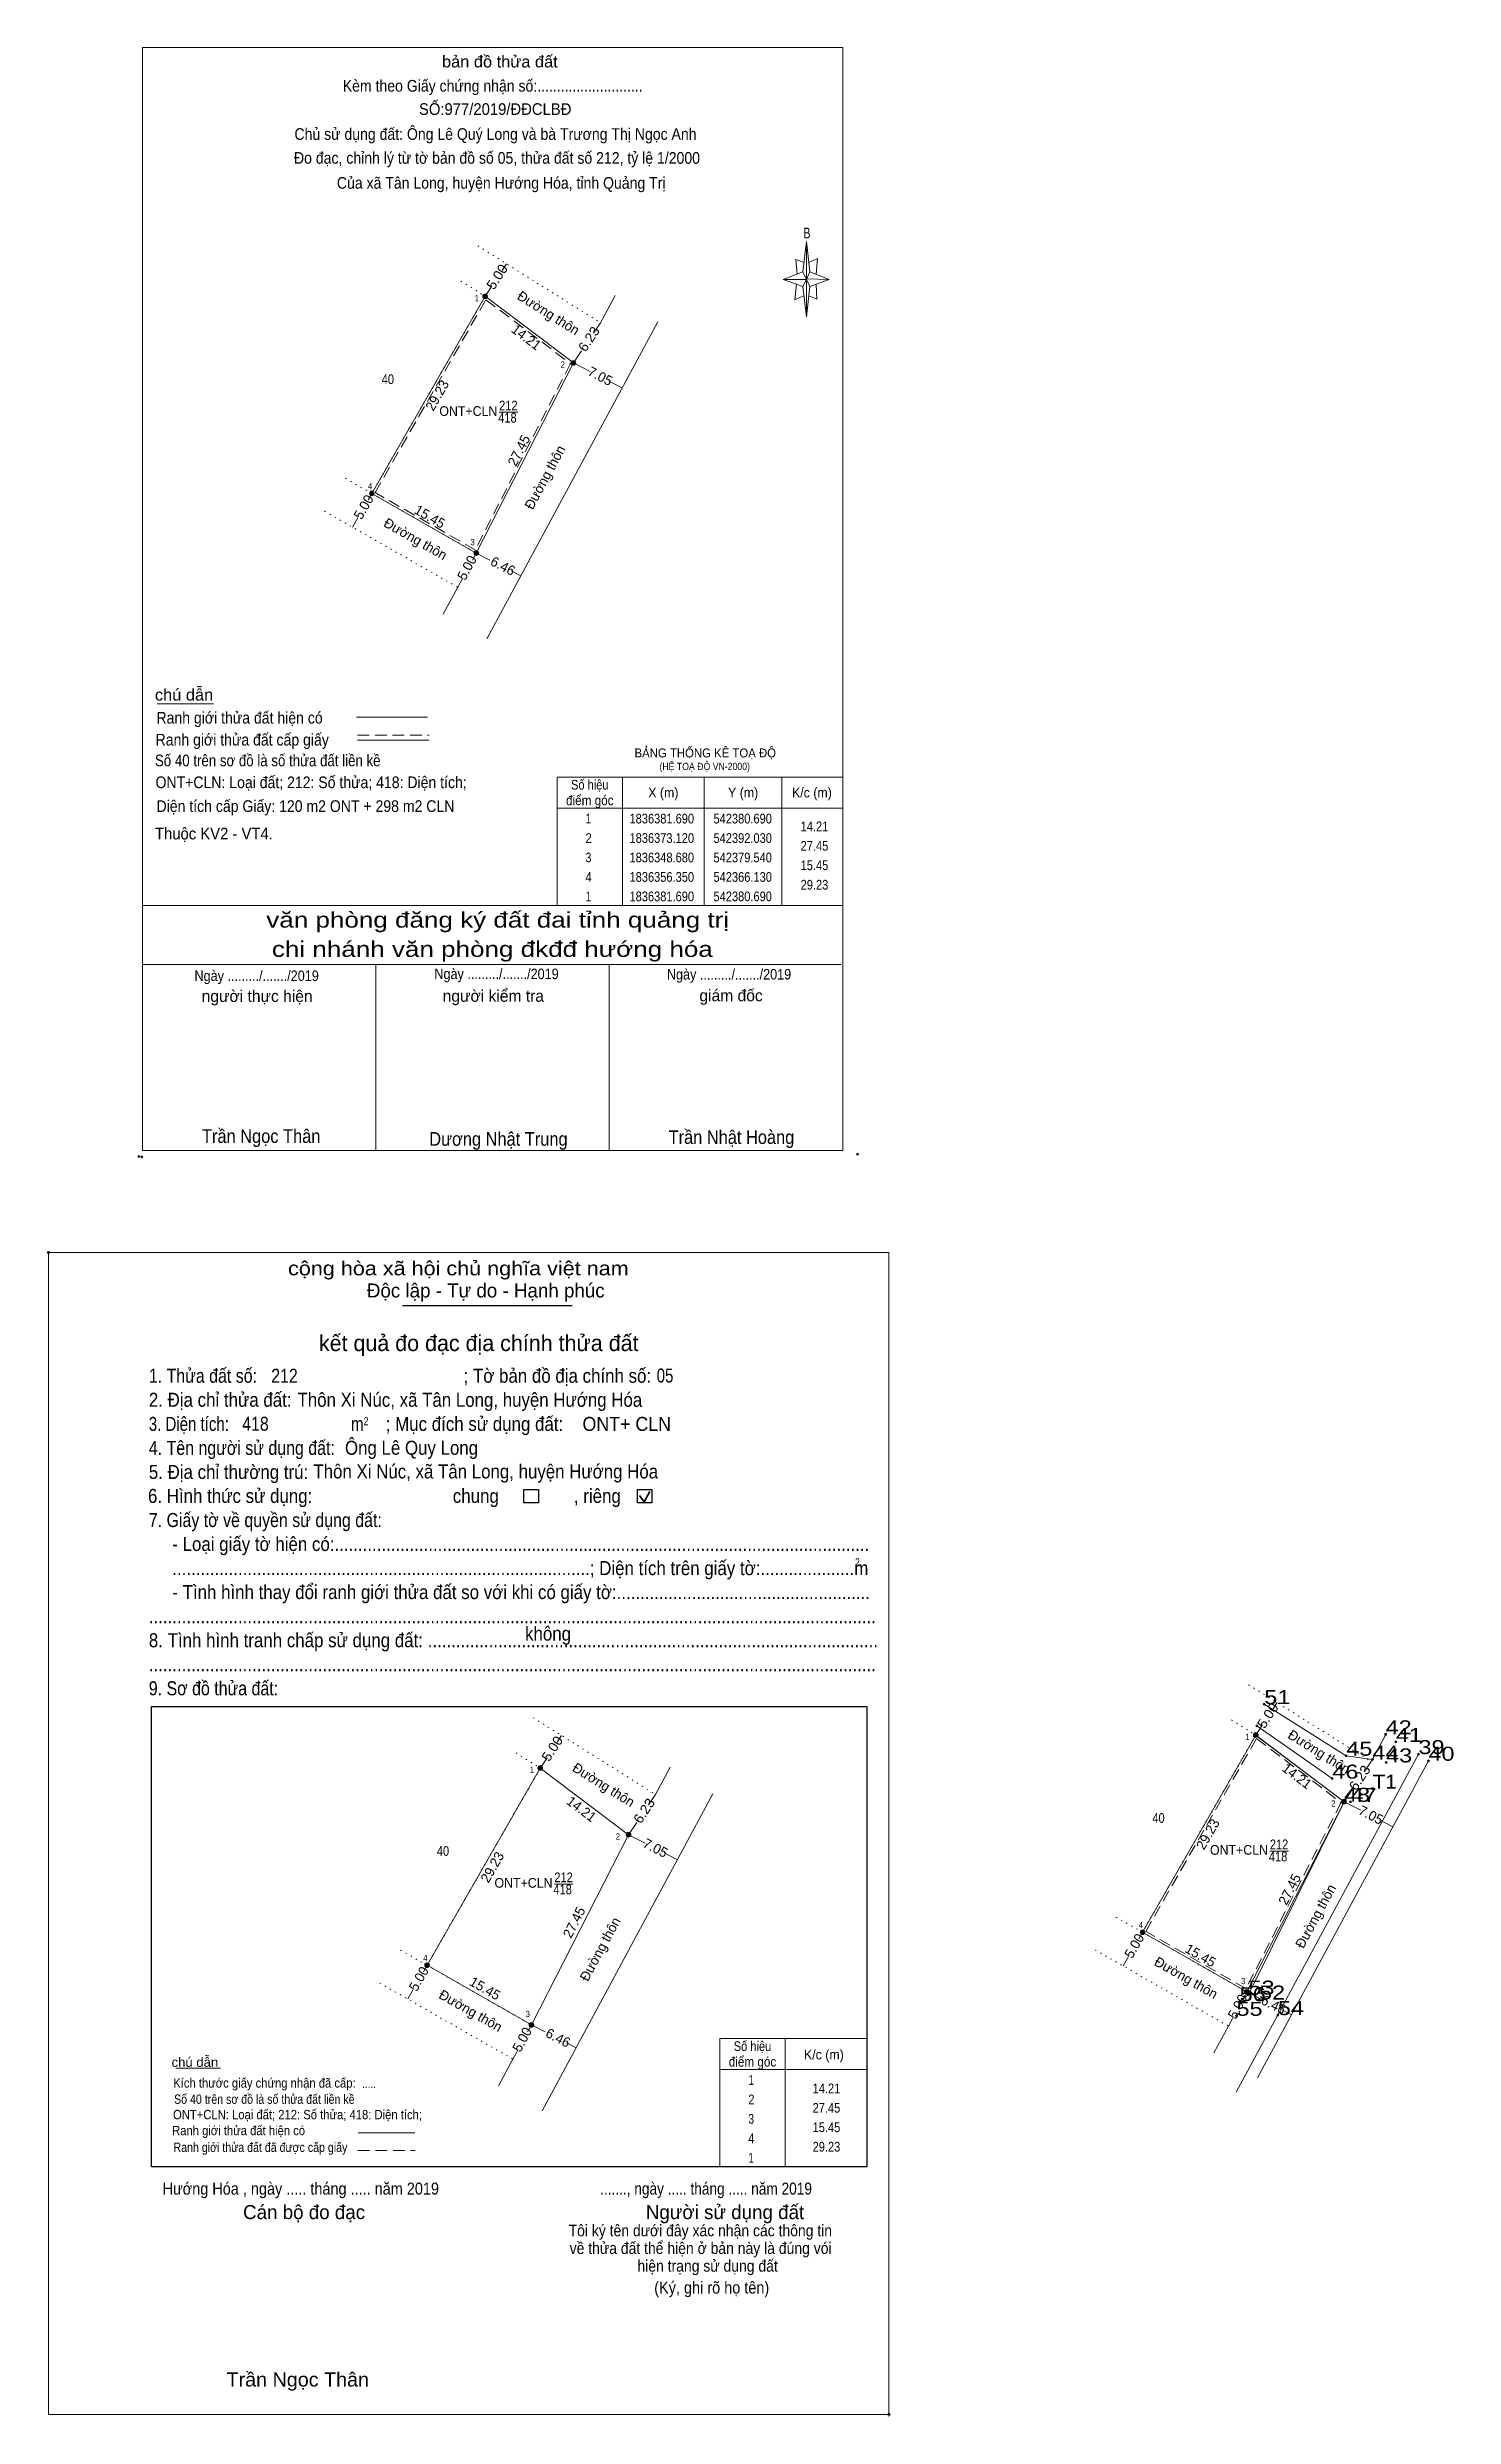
# Model space of a CAD drawing. Header units: metres. Extents: x 542225 to 542406, y 1836294 to 1836599.
import ezdxf
from ezdxf.enums import TextEntityAlignment as Align

# ---------------------------------------------------------------- set-up
doc = ezdxf.new("R2010")
doc.units = ezdxf.units.M
doc.header["$LTSCALE"] = 0.5
doc.header["$PDMODE"] = 32
doc.header["$PDSIZE"] = 0.25
doc.linetypes.add('DOTTED', pattern=[1.5, 0.3, -1.2])
doc.linetypes.add('MEDIUM_DASHED', pattern=[4.5, 3, -1.5])
for name, color, linetype, lineweight in [('1', 7, 'DOTTED', 13), ('10', 7, 'Continuous', 13), ('12', 7, 'Continuous', 13), ('17', 7, 'Continuous', 13), ('2', 7, 'Continuous', 25), ('5', 7, 'Continuous', 13), ('6', 7, 'Continuous', 13), ('63', 7, 'Continuous', 13)]:
    doc.layers.add(name, color=color, linetype=linetype, lineweight=lineweight)

msp = doc.modelspace()

# ---------------------------------------------------------------- hatches: boundary and pattern name
at = {"layer": '10'}
for points in [[(542289.04, 1836377.45, 1), (542288.44, 1836377.45, 1)], [(542300.38, 1836368.88, 1), (542299.78, 1836368.88, 1)], [(542274.48, 1836352.11, 1), (542273.88, 1836352.11, 1)], [(542287.89, 1836344.44, 1), (542287.29, 1836344.44, 1)]]:
    msp.add_hatch(color=256, dxfattribs=at).paths.add_polyline_path(points)
at = {"layer": '63'}
for points in [[(542281.95, 1836566.66, 1), (542281.35, 1836566.66, 1)], [(542293.29, 1836558.09, 1), (542292.69, 1836558.09, 1)], [(542267.39, 1836541.32, 1), (542266.79, 1836541.32, 1)], [(542280.8, 1836533.65, 1), (542280.2, 1836533.65, 1)], [(542380.99, 1836381.69, 1), (542380.39, 1836381.69, 1)], [(542392.33, 1836373.12, 1), (542391.73, 1836373.12, 1)], [(542366.43, 1836356.35, 1), (542365.83, 1836356.35, 1)], [(542379.84, 1836348.68, 1), (542379.24, 1836348.68, 1)]]:
    msp.add_hatch(color=256, dxfattribs=at).paths.add_polyline_path(points)

# ---------------------------------------------------------------- linework, layer by layer
at = {"layer": '1'}
for p, q in [((542280.73, 1836573.14), (542296.46, 1836563.27)), ((542278.53, 1836568.61), (542281.65, 1836566.66)), ((542263.7, 1836543.26), (542267.09, 1836541.32)), ((542261.02, 1836539.03), (542278.13, 1836529.25)), ((542379.77, 1836388.17), (542395.5, 1836378.3)), ((542377.57, 1836383.64), (542380.69, 1836381.69)), ((542362.74, 1836358.29), (542366.13, 1836356.35)), ((542360.06, 1836354.06), (542377.17, 1836344.28))]:
    msp.add_line(p, q, dxfattribs=at)
for points in [[(542281.65, 1836566.66), (542267.09, 1836541.32), (542280.5, 1836533.65)], [(542380.69, 1836381.69), (542366.13, 1836356.35), (542379.54, 1836348.68)]]:
    msp.add_lwpolyline(points, dxfattribs=at)
at = {"layer": '1', "linetype": 'Continuous'}
for points in [[(542281.65, 1836566.66), (542292.99, 1836558.09), (542280.5, 1836533.65), (542267.09, 1836541.32)], [(542380.69, 1836381.69), (542392.03, 1836373.12), (542379.54, 1836348.68), (542366.13, 1836356.35)]]:
    msp.add_lwpolyline(points, close=True, dxfattribs=at)
at = {"layer": '10'}
for p, q in [((542281.65, 1836566.66), (542292.99, 1836558.09)), ((542296.46, 1836563.27), (542298.34, 1836566.76)), ((542281.88, 1836522.61), (542303.84, 1836563.36)), ((542280.5, 1836533.65), (542292.99, 1836558.09)), ((542276.27, 1836525.8), (542278.13, 1836529.25)), ((542291.48, 1836381.64), (542290.92, 1836380.78)), ((542380.69, 1836381.69), (542392.03, 1836373.12)), ((542395.5, 1836378.3), (542397.38, 1836381.79)), ((542289.6, 1836378.77), (542288.74, 1836377.45)), ((542288.74, 1836377.45), (542300.08, 1836368.88)), ((542303.55, 1836374.06), (542305.43, 1836377.55)), ((542380.92, 1836337.64), (542402.88, 1836378.39)), ((542288.97, 1836333.4), (542310.93, 1836374.15)), ((542302.66, 1836372.73), (542303.55, 1836374.06)), ((542379.54, 1836348.68), (542392.03, 1836373.12)), ((542287.59, 1836344.44), (542300.08, 1836368.88)), ((542300.08, 1836368.88), (542301.14, 1836370.46)), ((542302.22, 1836367.79), (542300.08, 1836368.88)), ((542306.36, 1836365.67), (542304.64, 1836366.55)), ((542290.56, 1836362.54), (542292.94, 1836362.54)), ((542273.71, 1836351.28), (542274.18, 1836352.11)), ((542271.7, 1836347.77), (542272.39, 1836348.97)), ((542287.1, 1836343.53), (542287.59, 1836344.44)), ((542289.35, 1836343.54), (542287.59, 1836344.44)), ((542375.31, 1836340.83), (542377.17, 1836344.28)), ((542285.22, 1836340.04), (542285.88, 1836341.26)), ((542293.34, 1836341.5), (542292.1, 1836342.14)), ((542283.36, 1836336.59), (542285.22, 1836340.04))]:
    msp.add_line(p, q, dxfattribs=at)
at = {"layer": '10', "linetype": 'DOTTED'}
for p, q in [((542287.82, 1836383.93), (542303.55, 1836374.06)), ((542285.62, 1836379.4), (542288.74, 1836377.45)), ((542270.79, 1836354.05), (542274.18, 1836352.11)), ((542268.11, 1836349.82), (542285.22, 1836340.04))]:
    msp.add_line(p, q, dxfattribs=at)
msp.add_lwpolyline([(542288.74, 1836377.45), (542274.18, 1836352.11), (542287.59, 1836344.44)], dxfattribs=at)
at = {"layer": '10'}
msp.add_lwpolyline([(542288.74, 1836377.45), (542300.08, 1836368.88), (542287.59, 1836344.44), (542274.18, 1836352.11)], close=True, dxfattribs=at)
for centre in [(542288.74, 1836377.45), (542300.08, 1836368.88), (542274.18, 1836352.11), (542287.59, 1836344.44)]:
    msp.add_circle(centre, 0.3, dxfattribs=at)
at = {"layer": '12'}
for p, q in [((542381.78, 1836385.67), (542392.32, 1836379.04)), ((542366.13, 1836356.35), (542380.69, 1836381.69)), ((542380.83, 1836382.87), (542390.52, 1836376.1)), ((542378.17, 1836335.77), (542401.6, 1836379.25))]:
    msp.add_line(p, q, dxfattribs=at)
for points in [[(542380.81, 1836381.56), (542392.03, 1836373.12), (542379.75, 1836348.33), (542378.62, 1836347.48)], [(542392.32, 1836379.04), (542395.67, 1836378.55), (542397.38, 1836381.79)]]:
    msp.add_lwpolyline(points, dxfattribs=at)
for p in [(542380.83, 1836382.87), (542381.78, 1836385.67), (542380.81, 1836381.56), (542397.38, 1836381.79), (542398.69, 1836380.81), (542392.32, 1836379.04), (542395.67, 1836378.55), (542397.44, 1836378.17), (542401.6, 1836379.25), (542402.88, 1836378.39), (542390.52, 1836376.1), (542395.71, 1836374.81), (542395.72, 1836374.8), (542392.03, 1836373.12), (542392.85, 1836373.1), (542378.62, 1836347.49), (542379.75, 1836348.33), (542381.11, 1836347.7), (542378.21, 1836345.6), (542383.52, 1836345.7)]:
    msp.add_point(p, dxfattribs=at)
at = {"layer": '17'}
for p, q in [((542239.52, 1836514.28), (542246.76, 1836514.28)), ((542241.88, 1836338.87), (542247.66, 1836338.87))]:
    msp.add_line(p, q, dxfattribs=at)
at = {"layer": '2'}
for p, q in [((542271.01, 1836436.9), (542292.85, 1836436.9)), ((542238.76, 1836385.38), (542330.71, 1836385.38)), ((542330.71, 1836385.38), (542330.71, 1836326.2))]:
    msp.add_line(p, q, dxfattribs=at)
at = {"layer": '2', "lineweight": 35}
for p, q in [((542301.47, 1836412.48), (542302.08, 1836411.68)), ((542302.08, 1836411.68), (542302.83, 1836413.02))]:
    msp.add_line(p, q, dxfattribs=at)
at = {"layer": '2', "lineweight": 13}
msp.add_lwpolyline([(542225.52, 1836443.75), (542333.52, 1836443.75), (542333.52, 1836294.36), (542225.52, 1836294.36)], close=True, dxfattribs=at)
at = {"layer": '2'}
for points in [[(542286.64, 1836413.28), (542288.49, 1836413.28), (542288.49, 1836411.55), (542286.64, 1836411.55)], [(542301.23, 1836413.28), (542303.08, 1836413.28), (542303.08, 1836411.55), (542301.23, 1836411.55)]]:
    msp.add_lwpolyline(points, close=True, dxfattribs=at)
msp.add_lwpolyline([(542330.71, 1836326.2), (542238.76, 1836326.2), (542238.76, 1836385.38)], dxfattribs=at)
for p in [(542225.52, 1836443.75), (542333.52, 1836294.36)]:
    msp.add_point(p, dxfattribs=at)
at = {"layer": '5'}
for p, q in [((542322.47, 1836569.8), (542322.97, 1836573.7)), ((542322.47, 1836567.9), (542319.97, 1836568.8)), ((542323.37, 1836569.8), (542325.87, 1836568.8)), ((542323.37, 1836567.9), (542322.97, 1836564)), ((542324.27, 1836566.3), (542323.27, 1836566.7)), ((542324.17, 1836568.2), (542324.27, 1836566.3)), ((542237.6, 1836488.36), (542327.6, 1836488.36)), ((542237.6, 1836480.76), (542327.4, 1836480.76)), ((542237.6, 1836480.76), (542327.4, 1836480.76)), ((542237.6, 1836480.76), (542327.4, 1836480.76)), ((542267.6, 1836456.86), (542267.6, 1836480.76)), ((542297.6, 1836456.86), (542297.6, 1836480.76))]:
    msp.add_line(p, q, dxfattribs=at)
for points in [[(542237.6, 1836598.66), (542327.6, 1836598.66), (542327.6, 1836456.86), (542237.6, 1836456.86)], [(542322.97, 1836573.7), (542323.37, 1836569.8), (542322.97, 1836568.8)], [(542322.97, 1836568.8), (542319.97, 1836568.8), (542322.47, 1836569.8), (542323.37, 1836567.9), (542325.87, 1836568.8), (542322.97, 1836568.9)], [(542322.97, 1836568.8), (542322.97, 1836564), (542322.47, 1836567.9)]]:
    msp.add_lwpolyline(points, close=True, dxfattribs=at)
for points in [[(542322.97, 1836568.8), (542322.47, 1836569.8), (542319.97, 1836568.8)], [(542322.67, 1836571), (542321.57, 1836571.4), (542321.77, 1836569.5)], [(542322.97, 1836568.8), (542323.37, 1836567.9), (542325.87, 1836568.8)], [(542323.27, 1836571), (542324.37, 1836571.5), (542324.17, 1836569.5)], [(542321.67, 1836568.2), (542321.47, 1836566.2), (542322.57, 1836566.7)], [(542327.6, 1836456.86), (542237.6, 1836456.86), (542237.6, 1836480.76)]]:
    msp.add_lwpolyline(points, dxfattribs=at)
for p in [(542237.13, 1836456.09), (542237.53, 1836456.02)]:
    msp.add_point(p, dxfattribs=at)
at = {"layer": '6'}
for p, q in [((542265.12, 1836512.54), (542274.26, 1836512.54)), ((542265.26, 1836509.61), (542274.4, 1836509.61)), ((542265.32, 1836330.55), (542272.63, 1836330.55))]:
    msp.add_line(p, q, dxfattribs=at)
at = {"layer": '6', "linetype": 'MEDIUM_DASHED'}
for p, q in [((542265.26, 1836510.23), (542274.46, 1836510.23)), ((542265.31, 1836328.3), (542272.67, 1836328.3))]:
    msp.add_line(p, q, dxfattribs=at)
at = {"layer": '6'}
msp.add_point((542329.5, 1836456.36), dxfattribs=at)
at = {"layer": '63'}
for p, q in [((542284.39, 1836570.85), (542283.83, 1836569.99)), ((542282.51, 1836567.98), (542281.65, 1836566.66)), ((542295.57, 1836561.94), (542296.46, 1836563.27)), ((542292.99, 1836558.09), (542294.05, 1836559.67)), ((542295.13, 1836557), (542292.99, 1836558.09)), ((542299.27, 1836554.88), (542297.55, 1836555.76)), ((542283.47, 1836551.75), (542285.85, 1836551.75)), ((542266.62, 1836540.49), (542267.09, 1836541.32)), ((542264.61, 1836536.98), (542265.3, 1836538.18)), ((542280.01, 1836532.74), (542280.5, 1836533.65)), ((542282.26, 1836532.75), (542280.5, 1836533.65)), ((542278.13, 1836529.25), (542278.79, 1836530.47)), ((542286.25, 1836530.71), (542285.01, 1836531.35)), ((542299.3, 1836504.86), (542299.3, 1836488.36)), ((542309.8, 1836504.86), (542309.8, 1836488.36)), ((542319.8, 1836504.86), (542319.8, 1836488.36)), ((542290.9, 1836500.86), (542327.6, 1836500.86)), ((542381.55, 1836383.01), (542380.69, 1836381.69)), ((542383.43, 1836385.88), (542382.87, 1836385.02)), ((542394.61, 1836376.97), (542395.5, 1836378.3)), ((542392.03, 1836373.12), (542393.09, 1836374.7)), ((542394.17, 1836372.03), (542392.03, 1836373.12)), ((542398.31, 1836369.91), (542396.59, 1836370.79)), ((542382.51, 1836366.78), (542384.89, 1836366.78)), ((542365.66, 1836355.52), (542366.13, 1836356.35)), ((542363.65, 1836352.01), (542364.34, 1836353.21)), ((542379.05, 1836347.77), (542379.54, 1836348.68)), ((542381.3, 1836347.78), (542379.54, 1836348.68)), ((542385.29, 1836345.74), (542384.05, 1836346.38)), ((542377.17, 1836344.28), (542377.83, 1836345.5)), ((542320.21, 1836342.7), (542320.21, 1836326.2)), ((542330.71, 1836342.7), (542330.71, 1836326.2)), ((542311.81, 1836338.7), (542330.71, 1836338.7))]:
    msp.add_line(p, q, dxfattribs=at)
at = {"layer": '63', "linetype": 'MEDIUM_DASHED'}
for points in [[(542281.74, 1836566.22), (542292.61, 1836558), (542280.38, 1836534.07), (542267.5, 1836541.43)], [(542380.78, 1836381.25), (542391.65, 1836373.03), (542379.42, 1836349.1), (542366.54, 1836356.46)]]:
    msp.add_lwpolyline(points, close=True, dxfattribs=at)
at = {"layer": '63'}
msp.add_lwpolyline([(542290.9, 1836504.86), (542327.6, 1836504.86), (542327.6, 1836488.36), (542290.9, 1836488.36)], close=True, dxfattribs=at)
msp.add_lwpolyline([(542330.71, 1836326.2), (542311.81, 1836326.2), (542311.81, 1836342.7), (542330.71, 1836342.7)], dxfattribs=at)
for centre in [(542281.65, 1836566.66), (542292.99, 1836558.09), (542267.09, 1836541.32), (542280.5, 1836533.65), (542380.69, 1836381.69), (542392.03, 1836373.12), (542366.13, 1836356.35), (542379.54, 1836348.68)]:
    msp.add_circle(centre, 0.3, dxfattribs=at)

# ---------------------------------------------------------------- texts
at = {"layer": '1'}
for s, width, p in [('ONT+CLN', 0.95, (542279.49, 1836551.28)), ('418', 0.85, (542284.515, 1836550.43)), ('212', 0.85, (542284.635, 1836551.99)), ('212', 0.85, (542383.675, 1836367.02)), ('ONT+CLN', 0.95, (542378.53, 1836366.31)), ('418', 0.85, (542383.555, 1836365.46))]:
    msp.add_text(s, height=1.25, dxfattribs=dict(at, width=width)).set_placement(p, align=Align.CENTER)
for s, height, width, p in [('BẢNG THỐNG KÊ TOẠ ĐỘ ', 1.15, 0.95, (542300.85, 1836507.38)), ('(HỆ TOẠ ĐỘ VN-2000)', 0.93, 0.9, (542304.05, 1836505.76))]:
    msp.add_text(s, height=height, dxfattribs=dict(at, width=width)).set_placement(p)
at = {"layer": '10', "width": 1.05}
for s, rotation, p in [('5.00', 56.818, (542290.8026, 1836379.6179)), ('6.23', 56.182, (542302.6029, 1836371.6122))]:
    msp.add_text(s, height=1.25, rotation=rotation, dxfattribs=at).set_placement(p, align=Align.CENTER)
at = {"layer": '10'}
for s, width, p in [(' 1', 0.9, (542287.93, 1836376.82)), (' 2', 0.9, (542298.98, 1836368.27)), (' 4', 0.95, (542274.25, 1836352.64)), (' 3', 0.95, (542287.41, 1836345.44))]:
    msp.add_text(s, height=0.8, dxfattribs=dict(at, width=width)).set_placement(p, align=Align.RIGHT)
for s, rotation, p in [('Đường thôn', 327.893, (542296.5478, 1836374.77)), ('14.21', 322.92, (542293.6582, 1836371.6937)), ('7.05', 332.926, (542303.2555, 1836366.6253)), ('29.23', 60.119, (542283.1179, 1836364.4086)), ('27.45', 62.931, (542293.6411, 1836357.3406)), ('Đường thôn', 61.68, (542296.9812, 1836353.8835)), ('5.00', 60.255, (542273.6671, 1836350.0549)), ('15.45', 330.232, (542281.3247, 1836348.5835)), ('Đường thôn', 330.248, (542279.4798, 1836345.7166)), ('5.00', 61.691, (542286.9461, 1836342.2636)), ('6.46', 332.919, (542290.7405, 1836342.2275))]:
    msp.add_text(s, height=1.25, rotation=rotation, dxfattribs=at).set_placement(p, align=Align.CENTER)
for s, width, p in [('40', 0.85, (542276.235, 1836366.17)), ('ONT+CLN', 0.95, (542286.58, 1836362.07)), ('418', 0.85, (542291.605, 1836361.22)), ('212', 0.85, (542291.725, 1836362.78))]:
    msp.add_text(s, height=1.25, dxfattribs=dict(at, width=width)).set_placement(p, align=Align.CENTER)
at = {"layer": '12'}
for s, width, p in [('51', 1.25, (542381.78, 1836385.67)), ('42', 1.25, (542397.38, 1836381.79)), ('45', 1.25, (542392.32, 1836379.04)), ('44', 1.25, (542395.67, 1836378.55)), ('43', 1.25, (542397.44, 1836378.18)), ('41', 1.25, (542398.69, 1836380.81)), ('39', 1.25, (542401.6, 1836379.25)), ('40', 1.25, (542402.88, 1836378.4)), ('46', 1.25, (542390.52, 1836376.1)), ('48', 1.25, (542392.03, 1836373.12)), ('47', 1.25, (542392.86, 1836373.1)), ('T1', 1.1, (542395.71, 1836374.81)), ('T1', 1.1, (542395.72, 1836374.8)), ('53', 1.25, (542379.75, 1836348.33)), ('52', 1.25, (542381.11, 1836347.7)), ('55', 1.25, (542378.21, 1836345.6)), ('56', 1.25, (542378.62, 1836347.48)), ('54', 1.25, (542383.52, 1836345.7))]:
    msp.add_text(s, height=1.8, dxfattribs=dict(at, width=width)).set_placement(p)
at = {"layer": '2'}
for s, height, width, p in [('cộng hòa xã hội chủ nghĩa việt nam', 1.803, 1.15, (542256.32, 1836440.8)), ('1. Thửa đất số:', 1.803, 0.85, (542238.43, 1836426.99)), ('212', 1.8, 0.85, (542254.16, 1836426.99)), ('; Tờ bản đồ địa chính số:', 1.803, 0.9, (542278.88, 1836426.99)), ('05', 1.8, 0.8, (542303.7, 1836427.02)), ('2. Địa chỉ thửa đất:', 1.803, 0.9, (542238.43, 1836423.9)), ('Thôn Xi Núc, xã Tân Long, huyện Hướng Hóa', 1.8, 0.9, (542257.54, 1836423.9)), ('3. Diện tích:', 1.803, 0.8, (542238.43, 1836420.8)), ('418', 1.8, 0.85, (542250.43, 1836420.82)), ('2', 1.03, 0.8, (542266.04, 1836421.53)), ('; Mục đích sử dụng đất:', 1.803, 0.9, (542268.88, 1836420.8)), ('ONT+ CLN', 1.8, 0.95, (542294.16, 1836420.8)), ('4. Tên người sử dụng đất:', 1.803, 0.85, (542238.43, 1836417.72)), ('Ông Lê Quy Long', 1.8, 0.9, (542263.64, 1836417.73)), ('m', 1.803, 0.8, (542264.42, 1836420.8)), ('5. Địa chỉ thường trú:', 1.803, 0.9, (542238.43, 1836414.62)), ('Thôn Xi Núc, xã Tân Long, huyện Hướng Hóa', 1.8, 0.9, (542259.58, 1836414.69)), ('6. Hình thức sử dụng:', 1.803, 0.9, (542238.32, 1836411.54)), ('chung                , riêng', 1.803, 0.9, (542277.5, 1836411.54)), ('7. Giấy tờ về quyền sử dụng đất:', 1.803, 0.85, (542238.43, 1836408.44)), ('     - Loại giấy tờ hiện có:..................................................................................................................', 1.803, 0.9, (542238.43, 1836405.36)), ('     .........................................................................................; Diện tích trên giấy tờ:....................m', 1.803, 0.9, (542238.43, 1836402.26)), ('2', 1.03, 0.8, (542329.2, 1836403.4)), ('     - Tình hình thay đổi ranh giới thửa đất so với khi có giấy tờ:......................................................', 1.803, 0.9, (542238.43, 1836399.18)), ('...........................................................................................................................................................', 1.803, 0.9, (542238.43, 1836396.08)), ('không', 1.803, 0.9, (542286.78, 1836393.84)), ('8. Tình hình tranh chấp sử dụng đất: ................................................................................................', 1.803, 0.9, (542238.43, 1836392.99)), ('...........................................................................................................................................................', 1.803, 0.9, (542238.43, 1836389.9)), ('9. Sơ đồ thửa đất:', 1.803, 0.85, (542238.43, 1836386.81)), ('Hướng Hóa , ngày ..... tháng ..... năm 2019', 1.544, 0.9, (542240.2, 1836322.62)), ('......., ngày ..... tháng ..... năm 2019', 1.544, 0.85, (542296.43, 1836322.62)), ('(Ký, ghi rõ họ tên)', 1.545, 0.9, (542303.38, 1836309.9)), ('Trần Ngọc Thân', 1.804, 1.05, (542248.42, 1836297.95))]:
    msp.add_text(s, height=height, dxfattribs=dict(at, width=width)).set_placement(p)
for s, p in [('Độc lập - Tự do - Hạnh phúc', (542266.45, 1836437.95)), ('Cán bộ đo đạc', (542250.54, 1836319.47)), ('Người sử dụng đất', (542302.3, 1836319.47))]:
    msp.add_text(s, height=1.803, dxfattribs=at).set_placement(p)
for s, height, p in [('kết quả đo đạc địa chính thửa đất', 2.061, (542280.825, 1836431.06)), ('.', 0.5152, (542333.5149, 1836294.08))]:
    msp.add_text(s, height=height, dxfattribs=at).set_placement(p, align=Align.CENTER)
for s, height, width, p in [('.....', 1, 0.95, (542266.725, 1836336.34)), ('Tôi ký tên dưới đây xác nhận các thông tin', 1.489, 0.9, (542309.305, 1836317.26)), ('về thửa đất thể hiện ở bản này là đúng vói', 1.489, 0.9, (542309.34, 1836314.99)), ('hiện trạng sử dụng đất', 1.489, 0.9, (542310.24, 1836312.71))]:
    msp.add_text(s, height=height, dxfattribs=dict(at, width=width)).set_placement(p, align=Align.CENTER)
at = {"layer": '5'}
for s, height, width, p in [('bản đồ thửa đất', 1.5, 1.05, (542283.54, 1836596.08)), ('Kèm theo Giấy chứng nhận số:...........................', 1.5, 0.9, (542282.62, 1836592.97)), ('SỐ:977/2019/ĐĐCLBĐ', 1.5, 0.95, (542282.94, 1836589.98)), ('Chủ sử dụng đất: Ông Lê Quý Long và bà Trương Thị Ngọc Anh', 1.5, 0.9, (542282.98, 1836586.77)), ('Đo đạc, chỉnh lý từ tờ bản đồ số 05, thửa đất số 212, tỷ lệ 1/2000 ', 1.5, 0.9, (542283.425, 1836583.7)), ('Của xã Tân Long, huyện Hướng Hóa, tỉnh Quảng Trị', 1.5, 0.9, (542283.715, 1836580.49)), ('B', 1.378, 0.75, (542323, 1836574.1)), ('văn phòng đăng ký đất đai tỉnh quảng trị', 2, 1.25, (542283.265, 1836485.5)), ('chi nhánh văn phòng đkđđ hướng hóa', 2, 1.25, (542282.575, 1836481.74)), ('Ngày ........./......./2019', 1.35, 0.9, (542252.285, 1836478.64)), ('Ngày ........./......./2019', 1.35, 0.9, (542283.115, 1836478.88)), ('Ngày ........./......./2019', 1.35, 0.9, (542312.995, 1836478.83)), ('Trần Ngọc Thân', 1.75, 0.9, (542252.87, 1836457.82)), ('Dương Nhật Trung', 1.75, 0.9, (542283.36, 1836457.46)), ('Trần Nhật Hoàng', 1.75, 0.9, (542313.305, 1836457.69))]:
    msp.add_text(s, height=height, dxfattribs=dict(at, width=width)).set_placement(p, align=Align.CENTER)
for s, p in [('người thực hiện', (542252.35, 1836475.95)), ('người kiểm tra', (542282.705, 1836475.97)), ('giám đốc', (542313.255, 1836476.03))]:
    msp.add_text(s, height=1.5, dxfattribs=at).set_placement(p, align=Align.CENTER)
at = {"layer": '6'}
for s, height, width, p in [('chú dẫn', 1.5, 1.05, (542239.21, 1836514.69)), ('Ranh giới thửa đất hiện có ', 1.5, 0.9, (542239.41, 1836511.73)), ('Số 40 trên sơ đồ là số thửa đất liền kề', 1.5, 0.85, (542239.22, 1836506.24)), ('Ranh giới thửa đất cấp giấy', 1.5, 0.9, (542239.3, 1836508.91)), ('ONT+CLN: Loại đất; 212: Số thửa; 418: Diện tích;', 1.5, 0.9, (542239.29, 1836503.43)), ('Diện tích cấp Giấy: 120 m2 ONT + 298 m2 CLN', 1.5, 0.9, (542239.42, 1836500.37)), ('Thuộc KV2 - VT4.', 1.5, 0.95, (542239.22, 1836496.84)), ('chú dẫn', 1.2, 1.05, (542241.35, 1836339.05)), ('Kích thước giấy chứng nhận đã cấp:', 1.2, 0.9, (542241.57, 1836336.37)), ('Số 40 trên sơ đồ là số thửa đất liền kề', 1.2, 0.85, (542241.68, 1836334.29)), ('Ranh giới thửa đất hiện có ', 1.2, 0.9, (542241.42, 1836330.26)), ('ONT+CLN: Loại đất; 212: Số thửa; 418: Diện tích;', 1.2, 0.9, (542241.54, 1836332.31)), ('Ranh giới thửa đất đã được cấp giấy', 1.2, 0.85, (542241.6, 1836328.1))]:
    msp.add_text(s, height=height, dxfattribs=dict(at, width=width)).set_placement(p)
at = {"layer": '63', "width": 1.05}
for s, rotation, p in [('5.00', 56.818, (542283.7126, 1836568.8279)), ('6.23', 56.182, (542295.5129, 1836560.8222)), ('5.00', 56.818, (542382.7526, 1836383.8579)), ('6.23', 56.182, (542394.5529, 1836375.8522))]:
    msp.add_text(s, height=1.25, rotation=rotation, dxfattribs=at).set_placement(p, align=Align.CENTER)
at = {"layer": '63'}
for s, height, width, p in [(' 1', 0.8, 0.9, (542280.84, 1836566.03)), (' 2', 0.8, 0.9, (542291.89, 1836557.48)), (' 4', 0.8, 0.95, (542267.16, 1836541.85)), (' 3', 0.8, 0.95, (542280.32, 1836534.65)), ('14.21', 1.25, 0.85, (542325.75, 1836497.89)), ('27.45', 1.25, 0.85, (542325.75, 1836495.39)), ('15.45', 1.25, 0.85, (542325.75, 1836492.89)), ('29.23', 1.25, 0.85, (542325.75, 1836490.39)), (' 1', 0.8, 0.9, (542379.88, 1836381.06)), (' 2', 0.8, 0.9, (542390.93, 1836372.51)), (' 4', 0.8, 0.95, (542366.2, 1836356.88)), (' 3', 0.8, 0.95, (542379.36, 1836349.68)), ('27.45', 1.25, 0.85, (542327.29, 1836333.15)), ('14.21', 1.25, 0.85, (542327.29, 1836335.65)), ('15.45', 1.25, 0.85, (542327.29, 1836330.65)), ('29.23', 1.25, 0.85, (542327.29, 1836328.15))]:
    msp.add_text(s, height=height, dxfattribs=dict(at, width=width)).set_placement(p, align=Align.RIGHT)
for s, rotation, p in [('Đường thôn', 327.893, (542289.4578, 1836563.98)), ('14.21', 322.92, (542286.5682, 1836560.9037)), ('7.05', 332.926, (542296.1655, 1836555.8353)), ('29.23', 60.119, (542276.0279, 1836553.6186)), ('27.45', 62.931, (542286.5511, 1836546.5506)), ('Đường thôn', 61.68, (542289.8912, 1836543.0935)), ('5.00', 60.255, (542266.5771, 1836539.2649)), ('15.45', 330.232, (542274.2347, 1836537.7935)), ('Đường thôn', 330.248, (542272.3898, 1836534.9266)), ('5.00', 61.691, (542279.8561, 1836531.4736)), ('6.46', 332.919, (542283.6505, 1836531.4375)), ('Đường thôn', 327.893, (542388.4978, 1836379.01)), ('14.21', 322.92, (542385.6082, 1836375.9337)), ('29.23', 60.119, (542375.0679, 1836368.6486)), ('7.05', 332.926, (542395.2055, 1836370.8653)), ('27.45', 62.931, (542385.5911, 1836361.5806)), ('Đường thôn', 61.68, (542388.9312, 1836358.1235)), ('5.00', 60.255, (542365.6171, 1836354.2949)), ('Đường thôn', 330.248, (542371.4298, 1836349.9566)), ('15.45', 330.232, (542373.2747, 1836352.8235)), ('5.00', 61.691, (542378.8961, 1836346.5036)), ('6.46', 332.919, (542382.6905, 1836346.4675))]:
    msp.add_text(s, height=1.25, rotation=rotation, dxfattribs=at).set_placement(p, align=Align.CENTER)
for s, width, p in [('40', 0.85, (542269.145, 1836555.38)), ('điểm góc', 0.9, (542295.1, 1836501.24)), ('Số hiệu', 0.85, (542295.1, 1836503.24)), ('X (m)', 0.95, (542304.55, 1836502.24)), ('Y (m)', 0.95, (542314.805, 1836502.24)), ('K/c (m)', 0.95, (542323.645, 1836502.24)), (' 1', 0.75, (542294.75, 1836498.89)), ('1836381.690', 0.85, (542304.35, 1836498.89)), ('542380.690', 0.85, (542314.75, 1836498.89)), (' 2', 0.85, (542294.755, 1836496.39)), ('1836373.120', 0.85, (542304.35, 1836496.39)), ('542392.030', 0.85, (542314.75, 1836496.39)), (' 4', 0.85, (542294.75, 1836491.39)), (' 3', 0.8, (542294.745, 1836493.89)), ('1836348.680', 0.85, (542304.35, 1836493.89)), ('1836356.350', 0.85, (542304.35, 1836491.39)), ('542379.540', 0.85, (542314.75, 1836493.89)), ('542366.130', 0.85, (542314.75, 1836491.39)), (' 1', 0.75, (542294.75, 1836488.89)), ('1836381.690', 0.85, (542304.35, 1836488.89)), ('542380.690', 0.85, (542314.75, 1836488.89)), ('40', 0.85, (542368.185, 1836370.41)), ('điểm góc', 0.9, (542316.01, 1836339.08)), ('Số hiệu', 0.85, (542316.01, 1836341.08)), ('K/c (m)', 0.95, (542325.185, 1836340)), (' 1', 0.75, (542315.66, 1836336.73)), (' 2', 0.85, (542315.665, 1836334.23)), (' 3', 0.8, (542315.655, 1836331.73)), (' 4', 0.85, (542315.66, 1836329.23)), (' 1', 0.75, (542315.66, 1836326.73))]:
    msp.add_text(s, height=1.25, dxfattribs=dict(at, width=width)).set_placement(p, align=Align.CENTER)

doc.saveas('drawing.dxf')
